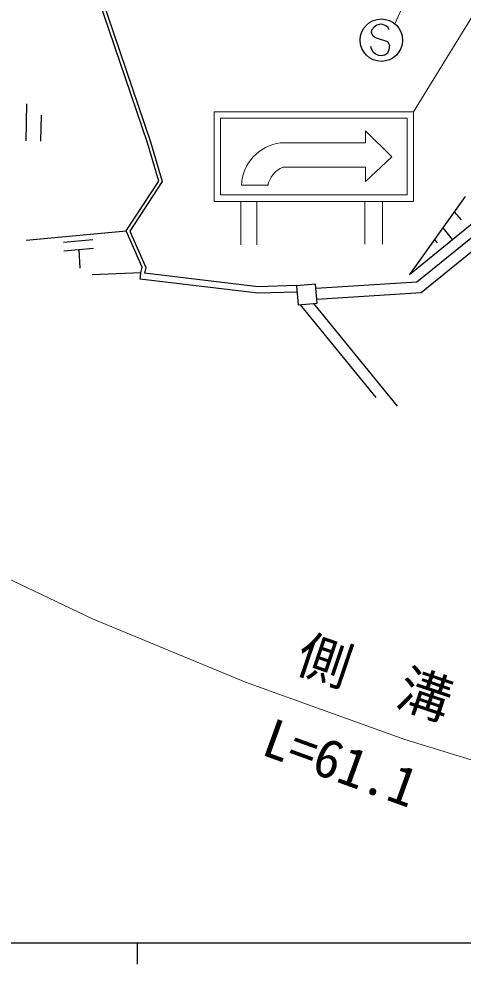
# Model space of a CAD drawing. Units: millimetres, scale not verified. Extents: x 40000 to 680000, y 20000 to 380000.
# Drawn here: x 162427 to 183348, y 204000 to 248542 of the extents above; entities that cross this region are included whole.
import ezdxf
from ezdxf.enums import TextEntityAlignment as Align

# ---------------------------------------------------------------- set-up
doc = ezdxf.new("R2010")
doc.units = ezdxf.units.MM
doc.header["$LTSCALE"] = 1000
for name, color, linetype, lineweight in [('M-BGD', 7, 'Continuous', 25), ('M-STR-HTXT', 7, 'Continuous', 13), ('M-STR-STRC', 7, 'Continuous', 25), ('M-TTL-BAND', 7, 'Continuous', 25)]:
    doc.layers.add(name, color=color, linetype=linetype, lineweight=lineweight)
doc.styles.add('ＭＳ ゴシック', font='')
doc.styles.get('ＭＳ ゴシック').set_extended_font_data('MS Gothic')

msp = doc.modelspace()

# ---------------------------------------------------------------- linework, layer by layer
at = {"layer": 'M-BGD'}
for p, q in [((168482, 242705), (166154, 249554)), ((166302, 249584), (168625, 242751)), ((162766, 242791), (162797, 244540)), ((163466, 242778), (163488, 244003)), ((169017, 240900), (168482, 242705)), ((168625, 242751), (169180, 240876)), ((167479, 238561), (169017, 240900)), ((169180, 240876), (167649, 238546)), ((180819, 236505), (185482, 240305)), ((183445, 240168), (180819, 236505)), ((181175, 236151), (185798, 239918)), ((181375, 235642), (186126, 239515)), ((182934, 239458), (183252, 239068)), ((162770, 238119), (167479, 238561)), ((168226, 236849), (167479, 238561)), ((167649, 238546), (168398, 236831)), ((182391, 238700), (182839, 238151)), ((164523, 238023), (165910, 238153)), ((181999, 238153), (182127, 237996)), ((164549, 237606), (165936, 237736)), ((165243, 237671), (165297, 236793)), ((168177, 236582), (165880, 236486)), ((168142, 236284), (168177, 236582)), ((168177, 236582), (168226, 236849)), ((168398, 236831), (168350, 236561)), ((173699, 235918), (168350, 236561)), ((173686, 235617), (168142, 236284)), ((176413, 235848), (181175, 236151)), ((175525, 235672), (173686, 235617)), ((175499, 235972), (173699, 235918)), ((176396, 236041), (175500, 235962)), ((175500, 235962), (175579, 235065)), ((176476, 235145), (176396, 236041)), ((176459, 235330), (181375, 235642)), ((175579, 235065), (176476, 235145)), ((175675, 235074), (179244, 230696)), ((176301, 235129), (180246, 230289))]:
    msp.add_line(p, q, dxfattribs=at)
at = {"layer": 'M-STR-HTXT'}
for p, q in [((183896, 256621), (180134, 248315)), ((185136, 250882), (181013, 244162)), ((181013, 244162), (171630, 244162)), ((171630, 244162), (171630, 239944)), ((181013, 239944), (181013, 244162)), ((180713, 243862), (171930, 243862)), ((171930, 243862), (171930, 240244)), ((180713, 240244), (180713, 243862)), ((178758, 243272), (178758, 242701)), ((178758, 243272), (179989, 242042)), ((178758, 242701), (174754, 242701)), ((179989, 242042), (178758, 240879)), ((174862, 241558), (178758, 241558)), ((178758, 241558), (178758, 240879)), ((172912, 240704), (174147, 240704)), ((171930, 240244), (180713, 240244)), ((171630, 239944), (181013, 239944)), ((172881, 239944), (172881, 237889)), ((173640, 239944), (173640, 237889)), ((178715, 239944), (178715, 237929)), ((179554, 239944), (179554, 237929)), ((158976, 223561), (165896, 220277)), ((165896, 220277), (173098, 217292)), ((173098, 217292), (180598, 214578)), ((180598, 214578), (188018, 212327))]:
    msp.add_line(p, q, dxfattribs=at)
for centre, radius, start, end in [((175015, 240612), 2105, 97.1165, 177.4867), ((175327, 240453), 1199, 112.799, 168.9102)]:
    msp.add_arc(centre, radius, start, end, dxfattribs=at)
at = {"layer": 'M-STR-STRC'}
for p, q in [((179157, 248160), (179032, 248018)), ((179287, 248255), (179157, 248160)), ((179452, 248292), (179287, 248255)), ((179568, 248278), (179452, 248292)), ((179714, 248209), (179568, 248278)), ((179825, 248137), (179714, 248209)), ((179862, 248026), (179825, 248137)), ((179032, 248018), (179018, 247905)), ((179018, 247905), (179108, 247724)), ((179108, 247724), (179260, 247654)), ((179037, 247130), (178996, 247239)), ((179260, 247654), (179796, 247477)), ((179796, 247477), (179880, 247306)), ((179880, 247306), (179855, 247078)), ((179125, 246954), (179037, 247130)), ((179229, 246883), (179125, 246954)), ((179377, 246811), (179229, 246883)), ((179498, 246796), (179377, 246811)), ((179665, 246829), (179498, 246796)), ((179787, 246927), (179665, 246829)), ((179855, 247078), (179787, 246927))]:
    msp.add_line(p, q, dxfattribs=at)
msp.add_circle((179499, 247542), 1000, dxfattribs=at)
at = {"layer": 'M-TTL-BAND'}
for p, q in [((40000, 205000), (579000, 205000)), ((168000, 205000), (168000, 204000))]:
    msp.add_line(p, q, dxfattribs=at)

# ---------------------------------------------------------------- texts
at = {"layer": 'M-STR-HTXT', "style": 'ＭＳ ゴシック'}
msp.add_text('側\u3000溝', height=1833, rotation=341.349, dxfattribs=at).set_placement((179200, 217509), align=Align.MIDDLE_CENTER)
msp.add_text('L=61.1', height=1833, rotation=340.106, dxfattribs=at).set_placement((177099, 212108), align=Align.BOTTOM_CENTER)

doc.saveas('drawing.dxf')
